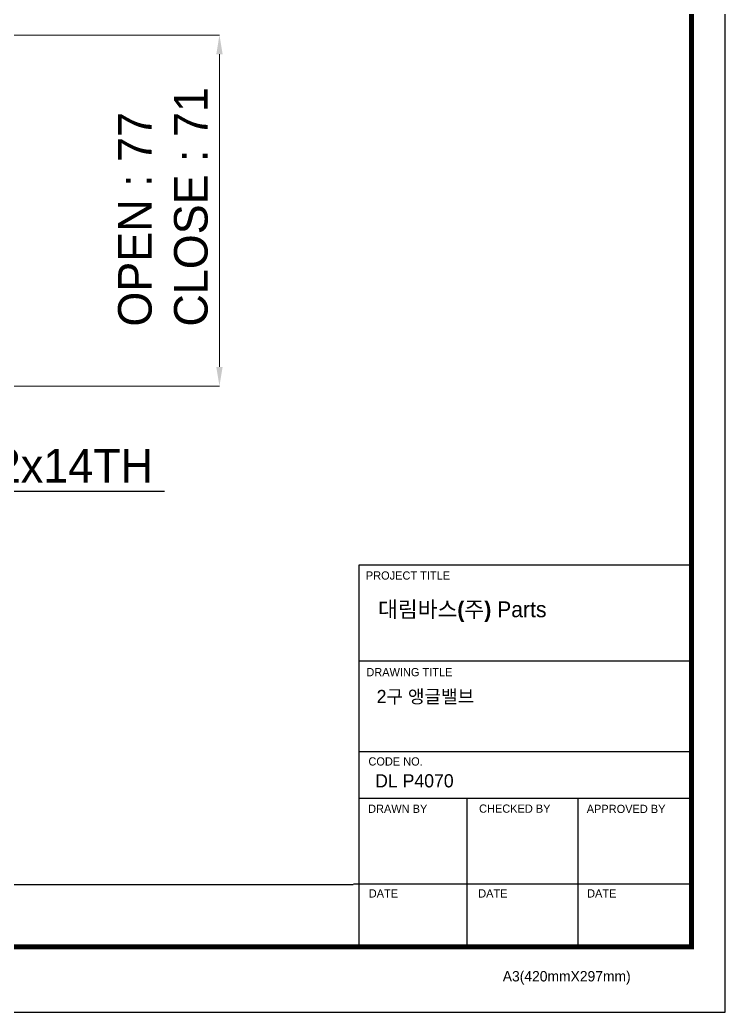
# Model space of a CAD drawing. Extents: x 0 to 434, y 0 to 318.
# Drawn here: x 286.9 to 434, y 0 to 206.9 of the extents above; entities that cross this region are included whole.
import ezdxf

# ---------------------------------------------------------------- set-up
doc = ezdxf.new("R2010")
doc.units = 0
doc.header["$LTSCALE"] = 10
doc.header["$MEASUREMENT"] = 0
doc.header["$PDMODE"] = 3
doc.header["$PDSIZE"] = -10
doc.layers.get('0').update_dxf_attribs({"linetype": 'CONTINUOUS'})
doc.layers.get('DEFPOINTS').update_dxf_attribs({"linetype": 'CONTINUOUS'})
doc.styles.add('Daelim Dimension', font='')
doc.styles.get('Daelim Dimension').set_extended_font_data('나눔고딕')
doc.dimstyles.new('A3', dxfattribs={"dimtxt": 3, "dimasz": 4, "dimexe": 1.25, "dimexo": 0.3, "dimtad": 1, "dimdec": 4, "dimdsep": 46, "dimcen": 0, "dimclrd": 5, "dimclre": 5, "dimclrt": 7, "dimadec": 4, "dimazin": 2, "dimtfac": 1, "dimtdec": 4, "dimtmove": 0, "dimatfit": 3, "dimfxl": 1.25, "dimarcsym": 0})
doc.dimstyles.new('DEFAULT', dxfattribs={"dimscale": 2, "dimtxt": 2, "dimasz": 2, "dimexe": 0, "dimexo": 2, "dimgap": 1, "dimtad": 1, "dimdec": 0, "dimzin": 9, "dimdsep": 46, "dimtxsty": 'Daelim Dimension', "dimcen": 0.5, "dimclrd": 5, "dimclre": 5, "dimclrt": 256, "dimadec": 1, "dimazin": 0, "dimtfac": 1, "dimtdec": 0, "dimtix": 1, "dimtmove": 0, "dimatfit": 3, "dimfxl": 1, "dimtolj": 1, "dimtzin": 1, "dimlwd": 9, "dimlwe": 9, "dimarcsym": 0})

# ---------------------------------------------------------------- blocks, each defined once
blk = doc.blocks.new('*D5')
at = {"color": 5, "lineweight": 9, "ltscale": 0.5, "transparency": 16777216}
for p, q in [((201.56, 203.73), (328.56, 203.73)), ((328.56, 199.73), (328.56, 134.55)), ((244.53, 130.55), (328.56, 130.55))]:
    blk.add_line(p, q, dxfattribs=at)
at = {"color": 5, "ltscale": 0.5, "transparency": 16777216}
for points in [[(327.9, 199.73), (329.23, 199.73), (328.56, 203.73)], [(327.9, 134.55), (329.23, 134.55), (328.56, 130.55)]]:
    blk.add_solid(points, dxfattribs=at)
at = {"layer": 'DEFPOINTS', "color": 0, "ltscale": 0.5, "transparency": 16777216}
for p in [(197.56, 203.73), (240.53, 130.55), (328.56, 130.55)]:
    blk.add_point(p, dxfattribs=at)
at = {"color": 7, "ltscale": 0.5, "transparency": 16777216, "insert": (316.81, 142.95), "char_height": 7, "attachment_point": 4, "rotation": 90, "style": 'Daelim Dimension'}
blk.add_mtext('\\A1;OPEN : 77\\PCLOSE : 71', dxfattribs=at)

msp = doc.modelspace()

# ---------------------------------------------------------------- linework, layer by layer
at = {"color": 5, "ltscale": 40}
for p, q in [((426.9788742, 93.2168579), (357.6168079, 93.2168579)), ((426.9788742, 73.16819), (357.6168079, 73.16819)), ((426.9788742, 73.16819), (357.6168079, 73.16819)), ((426.9788742, 54.3083954), (357.6168079, 54.3083954)), ((426.9788742, 54.3083954), (357.6168079, 54.3083954)), ((426.9788742, 44.5812912), (357.6168079, 44.5812912)), ((426.9788742, 44.5812912), (357.6168079, 44.5812912)), ((380.1462097, 44.5812912), (380.1462097, 13.6166382)), ((403.2679062, 44.5812912), (403.2679062, 13.6166382)), ((426.9788742, 26.6941986), (356.520443, 26.6941986)), ((426.9788742, 26.6941986), (358.1572075, 26.6941986)), ((426.9788742, 13.6166382), (367.5354004, 13.6166382))]:
    msp.add_line(p, q, dxfattribs=at)
at = {"color": 5, "ltscale": 0.5}
msp.add_line((357.6168079, 93.2168579), (357.6168079, 13.1970749), dxfattribs=at)
at = {"color": 5}
msp.add_line((6.9787941, 26.6445923), (356.4369831, 26.6445923), dxfattribs=at)
at = {"ltscale": 0.5}
msp.add_lwpolyline([(0, 0), (434, 0), (434, 318), (0, 318)], close=True, dxfattribs=at)
at = {"color": 5, "linetype": 'ByBlock', "lineweight": 200, "const_width": 1}
msp.add_lwpolyline([(6.9787941, 13.616478), (426.9787941, 13.616478), (426.9787941, 310.616478), (6.9787941, 310.616478)], close=True, dxfattribs=at)

# ---------------------------------------------------------------- texts
at = {"color": 5, "ltscale": 40, "style": 'Daelim Dimension'}
for s, height, p in [('PROJECT TITLE', 1.712674179, (359.0851803, 90.1978683)), ('DRAWING TITLE', 1.712674179, (359.1949863, 70.0406113)), ('CODE NO.', 1.71267418, (359.6244812, 51.4259567)), ('DRAWN BY', 1.71267418, (359.5573177, 41.5536957)), ('CHECKED BY', 1.71267418, (382.6974335, 41.5840683)), ('APPROVED BY', 1.712674179, (405.1396923, 41.5287476)), ('DATE', 1.71267418, (359.6910896, 23.9016953)), ('DATE', 1.71267418, (382.5153103, 23.9016953)), ('DATE', 1.71267418, (405.2184486, 23.9016953)), ('A3(420mmX297mm)', 2.161580884, (387.6355019, 6.4060059))]:
    msp.add_text(s, height=height, dxfattribs=at).set_placement(p)
at = {"color": 7, "ltscale": 0.5, "insert": (290.7831154, 113.8877487), "char_height": 7, "attachment_point": 5, "style": 'Daelim Dimension'}
msp.add_mtext('\\A1;G1/2x14TH', dxfattribs=at)
at = {"attachment_point": 1, "style": 'Daelim Dimension'}
for s, insert, char_height, width in [('{\\fPretendard Variable SemiBold|b0|i0|c129|p2;\\C7;대림바스(주)\\f나눔고딕|b0|i0|c129|p50; }Parts', (361.621479, 85.6457138), 3.296351361, 52.979825318), ('2구 앵글밸브', (361.3379211, 67.1932983), 2.75184, 64.100668189), ('DL P4070', (361.0249767, 49.6202774), 2.75184, 46.310653312)]:
    msp.add_mtext(s, dxfattribs=dict(at, insert=insert, char_height=char_height, width=width))

# ---------------------------------------------------------------- dimensions: what is measured, and where the dimension line sits
at = {"color": 5, "ltscale": 0.5}
dim = msp.add_linear_dim(base=(328.5645828, 130.5514908), p1=(197.5564747, 203.7349625), p2=(240.5284157, 130.5514908), angle=90, text='OPEN : 77\\PCLOSE : 71', dimstyle='DEFAULT', override={"dimtxt": 3.5, "dimdec": 6, "dimclrd": 5, "dimclre": 5, "dimclrt": 7}, dxfattribs=at)
dim.commit()
dim.dimension.update_dxf_attribs({"geometry": '*D5', "text_midpoint": (316.8056415, 167.1432266)})

# ---------------------------------------------------------------- leaders
at = {"color": 0}
msp.add_leader([(208.0284176, 135.1514893), (252.9053307, 108.615715), (317.096302, 108.615715)], dimstyle='A3', dxfattribs=at)

doc.saveas('drawing.dxf')
